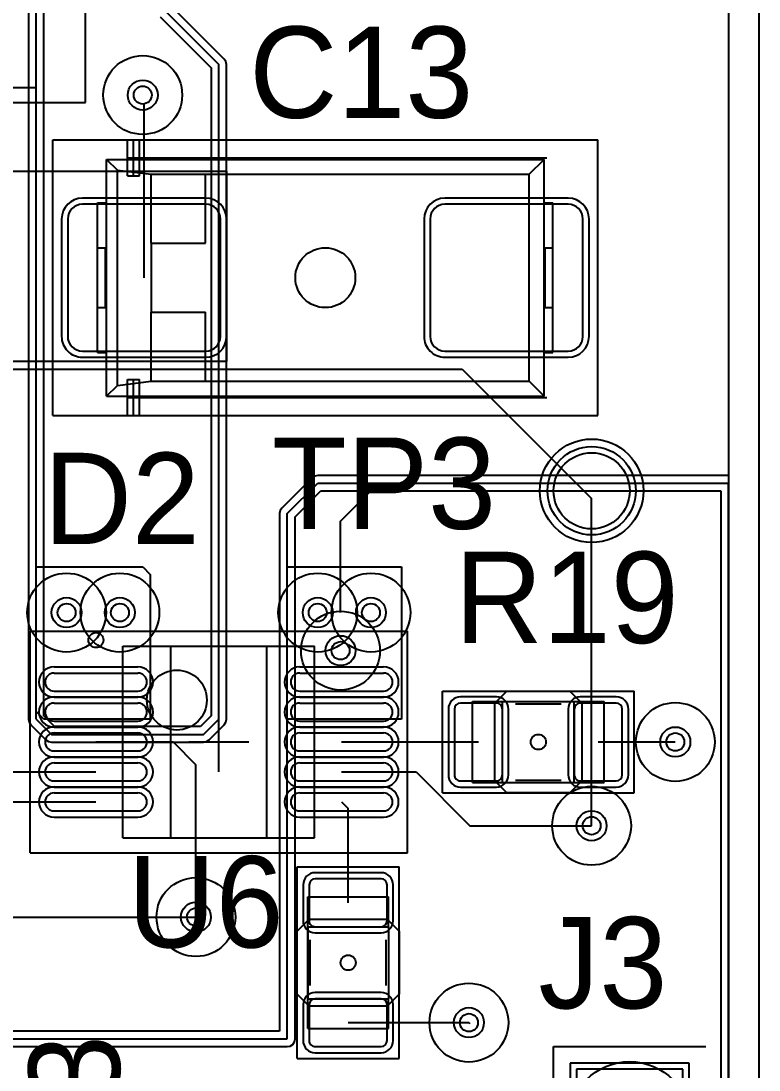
# Model space of a CAD drawing. Header units: millimetres. Extents: x 33 to 144, y 76 to 149.
# Drawn here: x 131.83 to 144.15, y 86.09 to 103.6 of the extents above; entities that cross this region are included whole.
import ezdxf

# ---------------------------------------------------------------- set-up
doc = ezdxf.new("R2010")
doc.units = ezdxf.units.MM
for name, color, linetype in [('BottomLayer', 5, 'Continuous'), ('BottomSolder', 6, 'Continuous'), ('DrillGuide', 244, 'Continuous'), ('InternalPlane1', 76, 'Continuous'), ('InternalPlane2', 16, 'Continuous'), ('Mechanical13', 56, 'Continuous'), ('Mechanical15', 56, 'Continuous'), ('MultiLayer', 9, 'Continuous'), ('PadHoleLayer', 156, 'Continuous'), ('TopLayer', 1, 'Continuous'), ('TopOverlay', 2, 'Continuous'), ('TopPaste', 8, 'Continuous'), ('TopSolder', 216, 'Continuous'), ('ViaHoleLayer', 16, 'Continuous')]:
    doc.layers.add(name, color=color, linetype=linetype)

# ---------------------------------------------------------------- blocks, each defined once
blk = doc.blocks.new('MSOP_UN10_N_6')
at = {"layer": 'Mechanical13'}
for p, q in [((-1.6, -1.6), (-1.6, 1.6)), ((-1.6, 1.6), (1.6, 1.6)), ((1.6, -1.6), (1.6, 1.6)), ((-1.6, -1.6), (1.6, -1.6))]:
    blk.add_line(p, q, dxfattribs=at)
blk.add_circle((-0.7, 0.7), 0.5, dxfattribs=at)
at = {"layer": 'Mechanical15'}
for p, q in [((-3.15, -1.85), (-3.15, 1.85)), ((-3.15, 1.85), (3.15, 1.85)), ((3.15, -1.85), (3.15, 1.85)), ((0, -0.5), (0, 0.5)), ((-0.5, 0), (0.5, 0)), ((-3.15, -1.85), (3.15, -1.85))]:
    blk.add_line(p, q, dxfattribs=at)
at = {"layer": 'TopLayer'}
for p, q in [((-2.75, 1.15), (-1.35, 1.15)), ((1.35, 1.15), (2.75, 1.15)), ((-2.75, 0.85), (-1.35, 0.85)), ((1.35, 0.85), (2.75, 0.85)), ((-2.75, 0.65), (-1.35, 0.65)), ((1.35, 0.65), (2.75, 0.65)), ((-2.75, 0.35), (-1.35, 0.35)), ((1.35, 0.35), (2.75, 0.35)), ((-2.75, 0.15), (-1.35, 0.15)), ((1.35, 0.15), (2.75, 0.15)), ((-2.75, -0.15), (-1.35, -0.15)), ((1.35, -0.15), (2.75, -0.15)), ((-2.75, -0.35), (-1.35, -0.35)), ((1.35, -0.35), (2.75, -0.35)), ((-2.75, -0.65), (-1.35, -0.65)), ((1.35, -0.65), (2.75, -0.65)), ((-2.75, -0.85), (-1.35, -0.85)), ((1.35, -0.85), (2.75, -0.85)), ((-2.75, -1.15), (-1.35, -1.15)), ((1.35, -1.15), (2.75, -1.15))]:
    blk.add_line(p, q, dxfattribs=at)
for centre, start, end in [((-2.75, 1), 90, 270), ((-1.35, 1), 270, 90), ((1.35, 1), 90, 270), ((2.75, 1), 270, 90), ((-2.75, 0.5), 90, 270), ((-1.35, 0.5), 270, 90), ((1.35, 0.5), 90, 270), ((2.75, 0.5), 270, 90), ((-2.75, 0), 90, 270), ((-1.35, 0), 270, 90), ((1.35, 0), 90, 270), ((2.75, 0), 270, 90), ((-2.75, -0.5), 90, 270), ((-1.35, -0.5), 270, 90), ((1.35, -0.5), 90, 270), ((2.75, -0.5), 270, 90), ((-2.75, -1), 90, 270), ((-1.35, -1), 270, 90), ((1.35, -1), 90, 270), ((2.75, -1), 270, 90)]:
    blk.add_arc(centre, 0.15, start, end, dxfattribs=at)
at = {"layer": 'TopOverlay'}
for p, q in [((-0.8, -1.6), (-0.8, 1.6)), ((-0.8, 1.6), (0.8, 1.6)), ((0.8, -1.6), (0.8, 1.6)), ((-0.8, -1.6), (0.8, -1.6))]:
    blk.add_line(p, q, dxfattribs=at)
blk.add_circle((-2.05, 1.7), 0.125, dxfattribs=at)
at = {"layer": 'TopPaste'}
for p, q in [((-2.75, 1.15), (-1.35, 1.15)), ((1.35, 1.15), (2.75, 1.15)), ((-2.75, 0.85), (-1.35, 0.85)), ((1.35, 0.85), (2.75, 0.85)), ((-2.75, 0.65), (-1.35, 0.65)), ((1.35, 0.65), (2.75, 0.65)), ((-2.75, 0.35), (-1.35, 0.35)), ((1.35, 0.35), (2.75, 0.35)), ((-2.75, 0.15), (-1.35, 0.15)), ((1.35, 0.15), (2.75, 0.15)), ((-2.75, -0.15), (-1.35, -0.15)), ((1.35, -0.15), (2.75, -0.15)), ((-2.75, -0.35), (-1.35, -0.35)), ((1.35, -0.35), (2.75, -0.35)), ((-2.75, -0.65), (-1.35, -0.65)), ((1.35, -0.65), (2.75, -0.65)), ((-2.75, -0.85), (-1.35, -0.85)), ((1.35, -0.85), (2.75, -0.85)), ((-2.75, -1.15), (-1.35, -1.15)), ((1.35, -1.15), (2.75, -1.15))]:
    blk.add_line(p, q, dxfattribs=at)
for centre, start, end in [((-2.75, 1), 90, 270), ((-1.35, 1), 270, 90), ((1.35, 1), 90, 270), ((2.75, 1), 270, 90), ((-2.75, 0.5), 90, 270), ((-1.35, 0.5), 270, 90), ((1.35, 0.5), 90, 270), ((2.75, 0.5), 270, 90), ((-2.75, 0), 90, 270), ((-1.35, 0), 270, 90), ((1.35, 0), 90, 270), ((2.75, 0), 270, 90), ((-2.75, -0.5), 90, 270), ((-1.35, -0.5), 270, 90), ((1.35, -0.5), 90, 270), ((2.75, -0.5), 270, 90), ((-2.75, -1), 90, 270), ((-1.35, -1), 270, 90), ((1.35, -1), 90, 270), ((2.75, -1), 270, 90)]:
    blk.add_arc(centre, 0.15, start, end, dxfattribs=at)
at = {"layer": 'TopSolder'}
for p, q in [((-2.75, 1.252), (-1.35, 1.252)), ((1.35, 1.252), (2.75, 1.252)), ((-2.75, 0.752), (-1.35, 0.752)), ((-2.75, 0.748), (-1.35, 0.748)), ((1.35, 0.752), (2.75, 0.752)), ((1.35, 0.748), (2.75, 0.748)), ((-2.75, 0.252), (-1.35, 0.252)), ((-2.75, 0.248), (-1.35, 0.248)), ((1.35, 0.252), (2.75, 0.252)), ((1.35, 0.248), (2.75, 0.248)), ((-2.75, -0.248), (-1.35, -0.248)), ((-2.75, -0.252), (-1.35, -0.252)), ((1.35, -0.248), (2.75, -0.248)), ((1.35, -0.252), (2.75, -0.252)), ((-2.75, -0.748), (-1.35, -0.748)), ((-2.75, -0.752), (-1.35, -0.752)), ((1.35, -0.748), (2.75, -0.748)), ((1.35, -0.752), (2.75, -0.752)), ((-2.75, -1.252), (-1.35, -1.252)), ((1.35, -1.252), (2.75, -1.252))]:
    blk.add_line(p, q, dxfattribs=at)
for centre, start, end in [((-2.75, 1), 90, 270), ((-1.35, 1), 270, 90), ((1.35, 1), 90, 270), ((2.75, 1), 270, 90), ((-2.75, 0.5), 90, 270), ((-1.35, 0.5), 270, 90), ((1.35, 0.5), 90, 270), ((2.75, 0.5), 270, 90), ((-2.75, 0), 90, 270), ((-1.35, 0), 270, 90), ((1.35, 0), 90, 270), ((2.75, 0), 270, 90), ((-2.75, -0.5), 90, 270), ((-1.35, -0.5), 270, 90), ((1.35, -0.5), 90, 270), ((2.75, -0.5), 270, 90), ((-2.75, -1), 90, 270), ((-1.35, -1), 270, 90), ((1.35, -1), 90, 270), ((2.75, -1), 270, 90)]:
    blk.add_arc(centre, 0.252, start, end, dxfattribs=at)
blk = doc.blocks.new('TP_R60_35')
at = {"layer": 'Mechanical13'}
blk.add_circle((0, 0), 0.635, dxfattribs=at)
at = {"layer": 'TopLayer'}
blk.add_circle((0, 0), 0.635, dxfattribs=at)
at = {"layer": 'TopOverlay'}
blk.add_circle((0, 0), 0.864, dxfattribs=at)
at = {"layer": 'TopSolder'}
blk.add_circle((0, 0), 0.737, dxfattribs=at)
blk = doc.blocks.new('RESC2012X70N_41')
at = {"layer": 'Mechanical13'}
for p, q in [((-0.6, 0.675), (-1.1, 0.675)), ((-1.1, -0.675), (-1.1, 0.675)), ((-0.6, -0.675), (-0.6, 0.675)), ((-0.6, 0.674), (0.6, 0.674)), ((-0.6, 0.674), (0.6, 0.674)), ((1.1, 0.675), (0.6, 0.675)), ((0.6, -0.675), (0.6, 0.675)), ((1.1, -0.675), (1.1, 0.675)), ((-0.6, -0.675), (-1.1, -0.675)), ((0.6, -0.674), (-0.6, -0.674)), ((-0.6, -0.674), (0.6, -0.674)), ((1.1, -0.675), (0.6, -0.675))]:
    blk.add_line(p, q, dxfattribs=at)
at = {"layer": 'Mechanical15'}
for p, q in [((1.6, 0.85), (-1.6, 0.85)), ((-1.6, -0.85), (-1.6, 0.85)), ((1.6, -0.85), (1.6, 0.85)), ((1.6, -0.85), (-1.6, -0.85))]:
    blk.add_line(p, q, dxfattribs=at)
blk.add_circle((0, 0), 0.127, dxfattribs=at)
at = {"layer": 'TopLayer'}
for p, q in [((-0.725, 0.65), (-0.525, 0.85)), ((-0.525, 0.85), (0.525, 0.85)), ((0.525, 0.85), (0.725, 0.65)), ((-1.4, 0.55), (-1.4, -0.55)), ((-0.7, 0.65), (-1.3, 0.65)), ((-0.725, -0.65), (-0.725, 0.65)), ((-0.6, -0.55), (-0.6, 0.55)), ((0.6, 0.55), (0.6, -0.55)), ((1.3, 0.65), (0.7, 0.65)), ((0.725, 0.65), (0.725, -0.65)), ((1.4, -0.55), (1.4, 0.55)), ((-1.3, -0.65), (-0.7, -0.65)), ((-0.525, -0.85), (-0.725, -0.65)), ((0.725, -0.65), (0.525, -0.85)), ((0.7, -0.65), (1.3, -0.65)), ((0.525, -0.85), (-0.525, -0.85))]:
    blk.add_line(p, q, dxfattribs=at)
for centre, start, end in [((-1.3, 0.55), 90, 180), ((-0.7, 0.55), 0, 90), ((0.7, 0.55), 90, 180), ((1.3, 0.55), 0, 90), ((-1.3, -0.55), 180, 270), ((-0.7, -0.55), 270, 0), ((0.7, -0.55), 180, 270), ((1.3, -0.55), 270, 0)]:
    blk.add_arc(centre, 0.1, start, end, dxfattribs=at)
at = {"layer": 'TopOverlay'}
for p, q in [((0.381, 0.635), (-0.381, 0.635)), ((0.381, -0.635), (-0.381, -0.635))]:
    blk.add_line(p, q, dxfattribs=at)
at = {"layer": 'TopPaste'}
for p, q in [((-1.4, 0.55), (-1.4, -0.55)), ((-0.7, 0.65), (-1.3, 0.65)), ((-0.6, -0.55), (-0.6, 0.55)), ((0.6, 0.55), (0.6, -0.55)), ((1.3, 0.65), (0.7, 0.65)), ((1.4, -0.55), (1.4, 0.55)), ((-1.3, -0.65), (-0.7, -0.65)), ((0.7, -0.65), (1.3, -0.65))]:
    blk.add_line(p, q, dxfattribs=at)
for centre, start, end in [((-1.3, 0.55), 90, 180), ((-0.7, 0.55), 0, 90), ((0.7, 0.55), 90, 180), ((1.3, 0.55), 0, 90), ((-1.3, -0.55), 180, 270), ((-0.7, -0.55), 270, 0), ((0.7, -0.55), 180, 270), ((1.3, -0.55), 270, 0)]:
    blk.add_arc(centre, 0.1, start, end, dxfattribs=at)
at = {"layer": 'TopSolder'}
for p, q in [((-0.7, 0.752), (-1.3, 0.752)), ((1.3, 0.752), (0.7, 0.752)), ((-1.502, 0.55), (-1.502, -0.55)), ((-0.498, -0.55), (-0.498, 0.55)), ((0.498, 0.55), (0.498, -0.55)), ((1.502, -0.55), (1.502, 0.55)), ((-1.3, -0.752), (-0.7, -0.752)), ((0.7, -0.752), (1.3, -0.752))]:
    blk.add_line(p, q, dxfattribs=at)
for centre, start, end in [((-1.3, 0.55), 90, 180), ((-0.7, 0.55), 0, 90), ((0.7, 0.55), 90, 180), ((1.3, 0.55), 0, 90), ((-1.3, -0.55), 180, 270), ((-0.7, -0.55), 270, 0), ((0.7, -0.55), 180, 270), ((1.3, -0.55), 270, 0)]:
    blk.add_arc(centre, 0.202, start, end, dxfattribs=at)
blk = doc.blocks.new('RESC2012X70N_43')
at = {"layer": 'Mechanical13'}
for p, q in [((-1.1, 0.675), (-0.6, 0.675)), ((-1.1, -0.675), (-1.1, 0.675)), ((-0.6, -0.675), (-0.6, 0.675)), ((-0.6, 0.674), (0.6, 0.674)), ((-0.6, 0.674), (0.6, 0.674)), ((0.6, 0.675), (1.1, 0.675)), ((0.6, -0.675), (0.6, 0.675)), ((1.1, -0.675), (1.1, 0.675)), ((-1.1, -0.675), (-0.6, -0.675)), ((-0.6, -0.674), (0.6, -0.674)), ((-0.6, -0.674), (0.6, -0.674)), ((0.6, -0.675), (1.1, -0.675))]:
    blk.add_line(p, q, dxfattribs=at)
at = {"layer": 'Mechanical15'}
for p, q in [((-1.6, 0.85), (1.6, 0.85)), ((-1.6, -0.85), (-1.6, 0.85)), ((1.6, -0.85), (1.6, 0.85)), ((-1.6, -0.85), (1.6, -0.85))]:
    blk.add_line(p, q, dxfattribs=at)
blk.add_circle((0, 0), 0.127, dxfattribs=at)
at = {"layer": 'TopLayer'}
for p, q in [((-0.725, 0.65), (-0.525, 0.85)), ((-0.525, 0.85), (0.525, 0.85)), ((0.525, 0.85), (0.725, 0.65)), ((-1.4, 0.55), (-1.4, -0.55)), ((-0.7, 0.65), (-1.3, 0.65)), ((-0.725, -0.65), (-0.725, 0.65)), ((-0.6, -0.55), (-0.6, 0.55)), ((0.6, 0.55), (0.6, -0.55)), ((1.3, 0.65), (0.7, 0.65)), ((0.725, 0.65), (0.725, -0.65)), ((1.4, -0.55), (1.4, 0.55)), ((-1.3, -0.65), (-0.7, -0.65)), ((-0.525, -0.85), (-0.725, -0.65)), ((0.725, -0.65), (0.525, -0.85)), ((0.7, -0.65), (1.3, -0.65)), ((0.525, -0.85), (-0.525, -0.85))]:
    blk.add_line(p, q, dxfattribs=at)
for centre, start, end in [((-1.3, 0.55), 90, 180), ((-0.7, 0.55), 0, 90), ((0.7, 0.55), 90, 180), ((1.3, 0.55), 0, 90), ((-1.3, -0.55), 180, 270), ((-0.7, -0.55), 270, 0), ((0.7, -0.55), 180, 270), ((1.3, -0.55), 270, 0)]:
    blk.add_arc(centre, 0.1, start, end, dxfattribs=at)
at = {"layer": 'TopOverlay'}
for p, q in [((-0.381, 0.635), (0.381, 0.635)), ((-0.381, -0.635), (0.381, -0.635))]:
    blk.add_line(p, q, dxfattribs=at)
at = {"layer": 'TopPaste'}
for p, q in [((-1.4, 0.55), (-1.4, -0.55)), ((-0.7, 0.65), (-1.3, 0.65)), ((-0.6, -0.55), (-0.6, 0.55)), ((0.6, 0.55), (0.6, -0.55)), ((1.3, 0.65), (0.7, 0.65)), ((1.4, -0.55), (1.4, 0.55)), ((-1.3, -0.65), (-0.7, -0.65)), ((0.7, -0.65), (1.3, -0.65))]:
    blk.add_line(p, q, dxfattribs=at)
for centre, start, end in [((-1.3, 0.55), 90, 180), ((-0.7, 0.55), 0, 90), ((0.7, 0.55), 90, 180), ((1.3, 0.55), 0, 90), ((-1.3, -0.55), 180, 270), ((-0.7, -0.55), 270, 0), ((0.7, -0.55), 180, 270), ((1.3, -0.55), 270, 0)]:
    blk.add_arc(centre, 0.1, start, end, dxfattribs=at)
at = {"layer": 'TopSolder'}
for p, q in [((-0.7, 0.752), (-1.3, 0.752)), ((1.3, 0.752), (0.7, 0.752)), ((-1.502, 0.55), (-1.502, -0.55)), ((-0.498, -0.55), (-0.498, 0.55)), ((0.498, 0.55), (0.498, -0.55)), ((1.502, -0.55), (1.502, 0.55)), ((-1.3, -0.752), (-0.7, -0.752)), ((0.7, -0.752), (1.3, -0.752))]:
    blk.add_line(p, q, dxfattribs=at)
for centre, start, end in [((-1.3, 0.55), 90, 180), ((-0.7, 0.55), 0, 90), ((0.7, 0.55), 90, 180), ((1.3, 0.55), 0, 90), ((-1.3, -0.55), 180, 270), ((-0.7, -0.55), 270, 0), ((0.7, -0.55), 180, 270), ((1.3, -0.55), 270, 0)]:
    blk.add_arc(centre, 0.202, start, end, dxfattribs=at)
blk = doc.blocks.new('I________6_8_H_S________54')
at = {"layer": 'Mechanical13'}
for p, q in [((-6.35, -6.35), (-6.35, 6.35)), ((-6.35, 6.35), (6.35, 6.35)), ((6.35, -6.35), (6.35, 6.35)), ((-6.35, -6.35), (6.35, -6.35))]:
    blk.add_line(p, q, dxfattribs=at)
at = {"layer": 'Mechanical15'}
for p, q in [((-7.175, -6.6), (-7.175, 6.6)), ((-7.175, 6.6), (7.175, 6.6)), ((7.175, -6.6), (7.175, 6.6)), ((0, -0.5), (0, 0.5)), ((-0.5, 0), (0.5, 0)), ((-7.175, -6.6), (7.175, -6.6))]:
    blk.add_line(p, q, dxfattribs=at)
at = {"layer": 'TopLayer'}
for p, q in [((-0.7, 2.6), (-6.95, 2.6)), ((-6.95, 2.6), (-6.95, -2.6)), ((-0.7, -2.6), (-0.7, 2.6)), ((6.95, 2.6), (0.7, 2.6)), ((0.7, 2.6), (0.7, -2.6)), ((6.95, -2.6), (6.95, 2.6)), ((-6.95, -2.6), (-0.7, -2.6)), ((0.7, -2.6), (6.95, -2.6))]:
    blk.add_line(p, q, dxfattribs=at)
at = {"layer": 'TopOverlay'}
for p, q in [((-6.35, 6.35), (6.35, 6.35)), ((-6.35, 3), (-6.35, 6.35)), ((6.35, 3), (6.35, 6.35)), ((-6.35, -6.35), (-6.35, -3)), ((6.35, -6.35), (6.35, -3)), ((-6.35, -6.35), (6.35, -6.35))]:
    blk.add_line(p, q, dxfattribs=at)
at = {"layer": 'TopPaste'}
for p, q in [((-0.7, 2.6), (-6.95, 2.6)), ((-6.95, 2.6), (-6.95, -2.6)), ((-0.7, -2.6), (-0.7, 2.6)), ((6.95, 2.6), (0.7, 2.6)), ((0.7, 2.6), (0.7, -2.6)), ((6.95, -2.6), (6.95, 2.6)), ((-6.95, -2.6), (-0.7, -2.6)), ((0.7, -2.6), (6.95, -2.6))]:
    blk.add_line(p, q, dxfattribs=at)
at = {"layer": 'TopSolder'}
for p, q in [((-0.598, 2.702), (-7.052, 2.702)), ((-7.052, 2.702), (-7.052, -2.702)), ((-0.598, -2.702), (-0.598, 2.702)), ((7.052, 2.702), (0.598, 2.702)), ((0.598, 2.702), (0.598, -2.702)), ((7.052, -2.702), (7.052, 2.702)), ((-7.052, -2.702), (-0.598, -2.702)), ((0.598, -2.702), (7.052, -2.702))]:
    blk.add_line(p, q, dxfattribs=at)
blk = doc.blocks.new('JMP2_RA_55')
at = {"layer": 'BottomLayer'}
for p, q in [((-2.159, 0.889), (-2.159, -0.889)), ((-0.381, 0.889), (-2.159, 0.889)), ((-0.381, -0.889), (-0.381, 0.889)), ((-2.159, -0.889), (-0.381, -0.889))]:
    blk.add_line(p, q, dxfattribs=at)
blk.add_circle((1.27, 0), 0.889, dxfattribs=at)
at = {"layer": 'BottomSolder'}
for p, q in [((-2.2606, 0.9906), (-2.2606, -0.9906)), ((-0.2794, 0.9906), (-2.2606, 0.9906)), ((-0.2794, -0.9906), (-0.2794, 0.9906)), ((-2.2606, -0.9906), (-0.2794, -0.9906))]:
    blk.add_line(p, q, dxfattribs=at)
blk.add_circle((1.27, 0), 0.9906, dxfattribs=at)
at = {"layer": 'InternalPlane1'}
blk.add_circle((-1.27, 0), 1.016, dxfattribs=at)
at = {"layer": 'InternalPlane2'}
blk.add_circle((1.27, 0), 1.016, dxfattribs=at)
at = {"layer": 'MultiLayer'}
for p, q in [((-2.159, 0.889), (-2.159, -0.889)), ((-0.381, 0.889), (-2.159, 0.889)), ((-0.381, -0.889), (-0.381, 0.889)), ((-2.159, -0.889), (-0.381, -0.889))]:
    blk.add_line(p, q, dxfattribs=at)
blk.add_circle((1.27, 0), 0.889, dxfattribs=at)
at = {"layer": 'PadHoleLayer'}
for centre in [(-1.27, 0), (1.27, 0)]:
    blk.add_circle(centre, 0.508, dxfattribs=at)
at = {"layer": 'TopLayer'}
for p, q in [((-2.159, 0.889), (-2.159, -0.889)), ((-0.381, 0.889), (-2.159, 0.889)), ((-0.381, -0.889), (-0.381, 0.889)), ((-2.159, -0.889), (-0.381, -0.889))]:
    blk.add_line(p, q, dxfattribs=at)
blk.add_circle((1.27, 0), 0.889, dxfattribs=at)
at = {"layer": 'TopOverlay'}
for p, q in [((-2.54, -1.27), (-2.54, 1.27)), ((2.54, -1.27), (2.54, 1.27)), ((2.54, -1.27), (-2.54, -1.27))]:
    blk.add_line(p, q, dxfattribs=at)
at = {"layer": 'TopSolder'}
for p, q in [((-2.2606, 0.9906), (-2.2606, -0.9906)), ((-0.2794, 0.9906), (-2.2606, 0.9906)), ((-0.2794, -0.9906), (-0.2794, 0.9906)), ((-2.2606, -0.9906), (-0.2794, -0.9906))]:
    blk.add_line(p, q, dxfattribs=at)
blk.add_circle((1.27, 0), 0.9906, dxfattribs=at)
blk = doc.blocks.new('CAPMP7343X310N_61')
at = {"layer": 'Mechanical13'}
for p, q in [((-3.65, -1.975), (-3.65, 1.975)), ((-3.65, 1.975), (3.65, 1.975)), ((-3.65, 1.975), (-3.471, 1.796)), ((3.401, 1.726), (3.65, 1.975)), ((3.65, -1.975), (3.65, 1.975)), ((-3.471, -1.796), (-3.471, 1.796)), ((-3.471, 1.796), (-2.907, 1.727)), ((-2.907, 0.575), (-2.907, 1.727)), ((-2.907, 1.727), (-2.001, 1.727)), ((-2.001, 0.575), (-2.001, 1.727)), ((-2.001, 1.727), (3.401, 1.726)), ((3.401, -1.726), (3.401, 1.726)), ((-3.8, 1.25), (-3.65, 1.25)), ((-3.8, -1.25), (-3.8, 1.25)), ((3.65, 1.25), (3.8, 1.25)), ((3.8, -1.25), (3.8, 1.25)), ((-2.907, 0.575), (-2.001, 0.575)), ((-2.901, -0.575), (-2.901, 0.575)), ((-3.8, 0.5), (-3.65, 0.5)), ((-3.67, -0.5), (-3.67, 0.5)), ((3.65, 0.5), (3.8, 0.5)), ((3.67, -0.5), (3.67, 0.5)), ((-3.8, -0.5), (-3.65, -0.5)), ((3.65, -0.5), (3.8, -0.5)), ((-2.907, -1.727), (-2.907, -0.575)), ((-2.907, -0.575), (-2.001, -0.575)), ((-2.001, -1.727), (-2.001, -0.575)), ((-3.8, -1.25), (-3.65, -1.25)), ((3.65, -1.25), (3.8, -1.25)), ((-3.471, -1.796), (-2.907, -1.727)), ((-2.907, -1.727), (-2.001, -1.727)), ((-2.001, -1.727), (3.401, -1.726)), ((3.401, -1.726), (3.65, -1.975)), ((-3.65, -1.975), (-3.471, -1.796)), ((-3.65, -1.975), (3.65, -1.975))]:
    blk.add_line(p, q, dxfattribs=at)
at = {"layer": 'Mechanical15'}
for p, q in [((-4.55, -2.3), (-4.55, 2.3)), ((-4.55, 2.3), (4.55, 2.3)), ((4.55, -2.3), (4.55, 2.3)), ((-4.55, -2.3), (4.55, -2.3))]:
    blk.add_line(p, q, dxfattribs=at)
blk.add_circle((0, 0), 0.5, dxfattribs=at)
at = {"layer": 'TopLayer'}
for p, q in [((-1.995, 1.225), (-4.055, 1.225)), ((4.055, 1.225), (1.995, 1.225)), ((-4.3, 0.98), (-4.3, -0.98)), ((-1.75, -0.98), (-1.75, 0.98)), ((1.75, 0.98), (1.75, -0.98)), ((4.3, -0.98), (4.3, 0.98)), ((-4.055, -1.225), (-1.995, -1.225)), ((1.995, -1.225), (4.055, -1.225))]:
    blk.add_line(p, q, dxfattribs=at)
for centre, start, end in [((-4.055, 0.98), 90, 180), ((-1.995, 0.98), 0, 90), ((1.995, 0.98), 90, 180), ((4.055, 0.98), 0, 90), ((-4.055, -0.98), 180, 270), ((-1.995, -0.98), 270, 0), ((1.995, -0.98), 180, 270), ((4.055, -0.98), 270, 0)]:
    blk.add_arc(centre, 0.245, start, end, dxfattribs=at)
at = {"layer": 'TopOverlay'}
for p, q in [((-3.3, 1.7), (-3.3, 2.3)), ((-3.3, 2.3), (-3.1, 2.3)), ((-3.2, 2), (-3.2, 2.3)), ((-3.1, 2), (-3.1, 2.3)), ((-3.3, 2), (3.7, 2)), ((-3.2, 1.7), (-3.2, 2)), ((-3.1, 1.7), (-3.1, 2)), ((-3.3, 1.7), (-3.1, 1.7)), ((-3.3, -2.3), (-3.3, -1.7)), ((-3.3, -1.7), (-3.1, -1.7)), ((-3.2, -2), (-3.2, -1.7)), ((-3.1, -2), (-3.1, -1.7)), ((-3.3, -2), (3.7, -2)), ((-3.2, -2.3), (-3.2, -2)), ((-3.1, -2.3), (-3.1, -2)), ((-3.3, -2.3), (-3.1, -2.3))]:
    blk.add_line(p, q, dxfattribs=at)
at = {"layer": 'TopPaste'}
for p, q in [((-1.995, 1.225), (-4.055, 1.225)), ((4.055, 1.225), (1.995, 1.225)), ((-4.3, 0.98), (-4.3, -0.98)), ((-1.75, -0.98), (-1.75, 0.98)), ((1.75, 0.98), (1.75, -0.98)), ((4.3, -0.98), (4.3, 0.98)), ((-4.055, -1.225), (-1.995, -1.225)), ((1.995, -1.225), (4.055, -1.225))]:
    blk.add_line(p, q, dxfattribs=at)
for centre, start, end in [((-4.055, 0.98), 90, 180), ((-1.995, 0.98), 0, 90), ((1.995, 0.98), 90, 180), ((4.055, 0.98), 0, 90), ((-4.055, -0.98), 180, 270), ((-1.995, -0.98), 270, 0), ((1.995, -0.98), 180, 270), ((4.055, -0.98), 270, 0)]:
    blk.add_arc(centre, 0.245, start, end, dxfattribs=at)
at = {"layer": 'TopSolder'}
for p, q in [((-1.995, 1.327), (-4.055, 1.327)), ((4.055, 1.327), (1.995, 1.327)), ((-4.402, 0.98), (-4.402, -0.98)), ((-1.648, -0.98), (-1.648, 0.98)), ((1.648, 0.98), (1.648, -0.98)), ((4.402, -0.98), (4.402, 0.98)), ((-4.055, -1.327), (-1.995, -1.327)), ((1.995, -1.327), (4.055, -1.327))]:
    blk.add_line(p, q, dxfattribs=at)
for centre, start, end in [((-4.055, 0.98), 90, 180), ((-1.995, 0.98), 0, 90), ((1.995, 0.98), 90, 180), ((4.055, 0.98), 0, 90), ((-4.055, -0.98), 180, 270), ((-1.995, -0.98), 270, 0), ((1.995, -0.98), 180, 270), ((4.055, -0.98), 270, 0)]:
    blk.add_arc(centre, 0.347, start, end, dxfattribs=at)

msp = doc.modelspace()

# ---------------------------------------------------------------- linework, layer by layer
at = {"layer": 'BottomLayer'}
for p, q in [((131.191, 97.79), (139.192, 97.79)), ((139.192, 97.79), (141.351, 95.631)), ((141.351, 90.17), (141.351, 95.631)), ((130.683, 88.646), (134.747, 88.646))]:
    msp.add_line(p, q, dxfattribs=at)
for centre in [(133.858, 102.362), (132.588, 93.726), (133.477, 93.726), (136.779, 93.726), (137.668, 93.726), (137.16, 93.091), (142.748, 91.567), (141.351, 90.17), (134.747, 88.646), (139.303, 86.884)]:
    msp.add_circle(centre, 0.25, dxfattribs=at)
at = {"layer": 'DrillGuide'}
for centre in [(133.858, 102.362), (132.588, 93.726), (133.477, 93.726), (136.779, 93.726), (137.668, 93.726), (137.16, 93.091), (142.748, 91.567), (141.351, 90.17), (134.747, 88.646), (139.303, 86.884)]:
    msp.add_circle(centre, 0.15, dxfattribs=at)
at = {"layer": 'InternalPlane1'}
for p, q in [((144.145, 75.946), (144.145, 136.525)), ((143.635, 136.015), (143.635, 76.456))]:
    msp.add_line(p, q, dxfattribs=at)
for centre in [(133.858, 102.362), (132.588, 93.726), (133.477, 93.726), (136.779, 93.726), (137.668, 93.726), (137.16, 93.091), (141.351, 90.17), (134.747, 88.646)]:
    msp.add_circle(centre, 0.658, dxfattribs=at)
at = {"layer": 'InternalPlane2'}
for p, q in [((144.145, 75.946), (144.145, 136.525)), ((143.635, 120.591), (143.635, 96.014)), ((131.951, 108.839), (131.951, 91.948)), ((132.08, 91.948), (132.08, 108.839)), ((132.209, 92.002), (132.209, 108.839)), ((135.22, 102.962), (134.368, 103.813)), ((134.147, 103.667), (134.999, 102.816)), ((134.239, 103.759), (135.128, 102.87)), ((135.248, 102.92), (135.22, 102.962)), ((134.999, 102.816), (134.999, 95.885)), ((135.128, 95.885), (135.128, 102.87)), ((135.257, 102.87), (135.248, 102.92)), ((135.257, 95.885), (135.257, 102.87)), ((136.687, 95.977), (136.179, 95.469)), ((136.729, 96.005), (136.687, 95.977)), ((136.779, 96.014), (136.729, 96.005)), ((143.635, 96.014), (136.779, 96.014)), ((134.999, 95.885), (134.999, 92.002)), ((135.128, 91.948), (135.128, 95.885)), ((135.257, 91.948), (135.257, 95.885)), ((136.271, 95.377), (136.779, 95.885)), ((136.4, 95.323), (136.833, 95.756)), ((136.779, 95.885), (143.635, 95.885)), ((136.833, 95.756), (143.508, 95.756)), ((143.508, 95.756), (143.508, 84.457)), ((143.635, 95.885), (143.637, 95.883)), ((143.637, 84.328), (143.637, 95.883)), ((136.151, 95.427), (136.142, 95.377)), ((136.179, 95.469), (136.151, 95.427)), ((136.142, 95.377), (136.142, 86.743)), ((136.271, 86.614), (136.271, 95.377)), ((136.4, 86.614), (136.4, 95.323)), ((131.951, 91.948), (131.96, 91.898)), ((131.96, 91.898), (131.988, 91.856)), ((132.08, 91.948), (132.334, 91.694)), ((132.388, 91.823), (132.209, 92.002)), ((134.999, 92.002), (134.82, 91.823)), ((134.874, 91.694), (135.128, 91.948)), ((135.22, 91.856), (135.248, 91.898)), ((135.248, 91.898), (135.257, 91.948)), ((131.988, 91.856), (132.242, 91.602)), ((134.82, 91.823), (132.388, 91.823)), ((134.966, 91.602), (135.22, 91.856)), ((132.242, 91.602), (132.284, 91.574)), ((132.284, 91.574), (132.334, 91.565)), ((132.334, 91.694), (134.874, 91.694)), ((132.334, 91.565), (134.874, 91.565)), ((134.874, 91.565), (134.924, 91.574)), ((134.924, 91.574), (134.966, 91.602)), ((136.142, 86.743), (127.254, 86.743)), ((127.254, 86.614), (136.271, 86.614)), ((127.308, 86.485), (136.271, 86.485)), ((136.271, 86.485), (136.321, 86.494)), ((136.321, 86.494), (136.363, 86.522)), ((136.363, 86.522), (136.391, 86.564)), ((136.391, 86.564), (136.4, 86.614))]:
    msp.add_line(p, q, dxfattribs=at)
for centre in [(132.588, 93.726), (136.779, 93.726), (142.748, 91.567), (141.351, 90.17), (134.747, 88.646), (139.303, 86.884)]:
    msp.add_circle(centre, 0.658, dxfattribs=at)
at = {"layer": 'MultiLayer'}
for centre in [(133.858, 102.362), (132.588, 93.726), (133.477, 93.726), (136.779, 93.726), (137.668, 93.726), (137.16, 93.091), (142.748, 91.567), (141.351, 90.17), (134.747, 88.646), (139.303, 86.884)]:
    msp.add_circle(centre, 0.25, dxfattribs=at)
at = {"layer": 'TopLayer'}
for p, q in [((133.881, 99.314), (133.881, 102.212)), ((126.619, 101.092), (135.255, 101.092)), ((135.255, 101.092), (135.255, 97.917)), ((135.255, 97.917), (126.619, 97.917)), ((137.16, 95.25), (137.668, 95.758)), ((137.668, 95.758), (141.351, 95.758)), ((137.16, 93.726), (137.16, 95.25)), ((132.08, 92.075), (132.08, 94.488)), ((132.08, 94.488), (133.858, 94.488)), ((133.858, 94.488), (133.985, 94.361)), ((133.985, 94.361), (133.985, 91.948)), ((136.271, 91.948), (136.271, 94.488)), ((136.271, 94.488), (138.176, 94.488)), ((138.176, 94.488), (138.176, 91.948)), ((132.207, 91.948), (132.08, 92.075)), ((133.985, 91.948), (132.207, 91.948)), ((138.176, 91.948), (136.271, 91.948)), ((133.078, 91.567), (134.366, 91.567)), ((134.366, 91.567), (134.747, 91.186)), ((137.178, 91.567), (139.462, 91.567)), ((141.462, 91.567), (142.748, 91.567)), ((131.691, 91.067), (133.078, 91.067)), ((134.747, 88.646), (134.747, 91.186)), ((137.178, 91.067), (138.422, 91.067)), ((138.422, 91.067), (139.319, 90.17)), ((131.08, 90.567), (133.078, 90.567)), ((137.178, 90.567), (137.287, 90.458)), ((137.287, 88.884), (137.287, 90.458)), ((139.319, 90.17), (141.351, 90.17)), ((137.287, 86.884), (139.303, 86.884)), ((139.303, 86.884), (139.319, 86.868))]:
    msp.add_line(p, q, dxfattribs=at)
for centre in [(133.858, 102.362), (132.588, 93.726), (133.477, 93.726), (136.779, 93.726), (137.668, 93.726), (137.16, 93.091), (142.748, 91.567), (141.351, 90.17), (134.747, 88.646), (139.303, 86.884)]:
    msp.add_circle(centre, 0.25, dxfattribs=at)
at = {"layer": 'ViaHoleLayer'}
for centre in [(133.858, 102.362), (132.588, 93.726), (133.477, 93.726), (136.779, 93.726), (137.668, 93.726), (137.16, 93.091), (142.748, 91.567), (141.351, 90.17), (134.747, 88.646), (139.303, 86.884)]:
    msp.add_circle(centre, 0.15, dxfattribs=at)

# ---------------------------------------------------------------- block references
for name, p, rotation in [('I________6_8_H_S________54', (125.73, 108.839), 360), ('CAPMP7343X310N_61', (136.906, 99.314), 360), ('TP_R60_35', (141.351, 95.758), 90), ('MSOP_UN10_N_6', (135.128, 91.567), 360), ('RESC2012X70N_43', (140.462, 91.567), 360), ('RESC2012X70N_41', (137.287, 87.884), 270), ('JMP2_RA_55', (141.986, 83.947), 270)]:
    msp.add_blockref(name, p, dxfattribs=dict(rotation=rotation))

# ---------------------------------------------------------------- texts
at = {"layer": 'TopOverlay'}
for s, p in [('C13', (135.636, 101.981)), ('TP3', (136.017, 95.123)), ('D2', (132.207, 94.869)), ('R19', (139.065, 93.218)), ('U6', (133.604, 88.138)), ('J3', (140.462, 87.122))]:
    msp.add_text(s, height=1.524, dxfattribs=at).set_placement(p)
msp.add_text('D3', height=1.524, rotation=90, dxfattribs=at).set_placement((133.477, 84.074))

doc.saveas('drawing.dxf')
